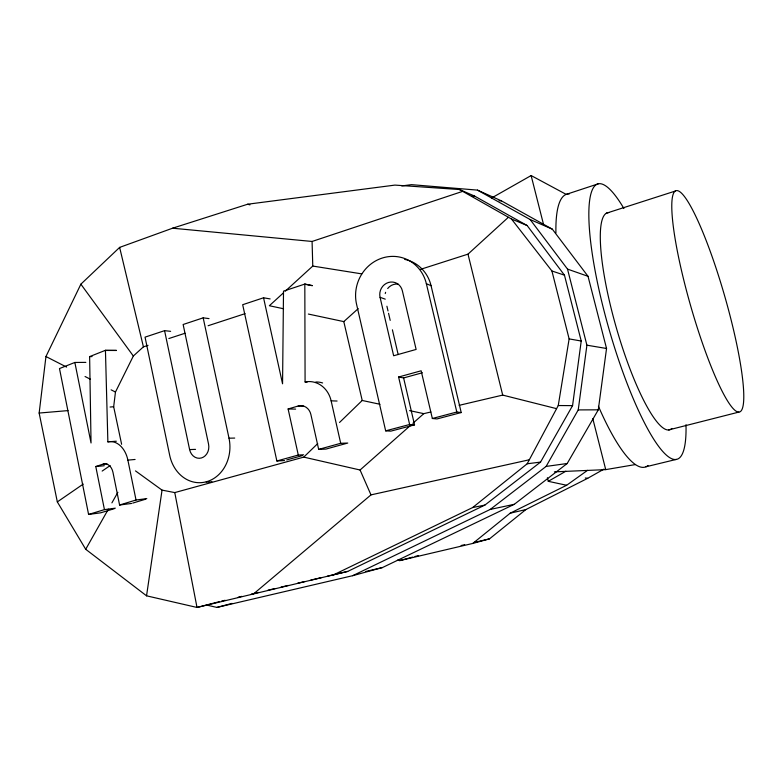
<?xml version="1.0" encoding="UTF-8"?>
<svg xmlns="http://www.w3.org/2000/svg" width="783" height="783" viewBox="0 0 783 783"><rect width="100%" height="100%" fill="white"/><g stroke="black" fill="none" stroke-linecap="round" stroke-linejoin="round"><path stroke-width="1.17" d="M39.15 413.052L45.952 356.529L80.874 284.18L119.633 247.399L172.573 228.205L247.682 204.216L394.916 185.101L459.464 189.525L474.557 196.063L527.155 225.543L564.455 275.156L581.221 341.026L572.569 405.633L540.554 462.087L484.883 505.084L347.711 571.424L197.013 607.451L146.548 595.824L85.709 549.284L57.325 501.903L39.15 413.052L67.994 410.605M121.61 444.274L113.672 406.729L115.463 392.048L133.335 356.02L143.416 346.849L148.046 345.342M206.369 605.005L216.92 607.422L352.644 575.701L490.256 509.42L546.113 466.423L578.236 409.91L586.907 345.195L567.518 269.107L530.14 219.524L477.454 190.112L411.457 184.661L401.777 185.933M352.644 575.701L382.476 567.538L514.304 504.301L567.195 463.497L598.29 409.832L606.541 348.484L588.023 276.301L552.338 229.174L501.423 200.859L477.454 190.112M146.548 595.824L162.042 490.119L135.488 470.896M332.109 575.544L472.668 507.541L527.174 463.781L558.259 405.535L569.133 338.902L551.917 270.987L511.446 218.976L459.464 189.525M85.709 549.284L108.338 509.195M111.91 502.862L117.861 492.321M162.042 490.119L174.775 492.585L303.765 457.115L317.722 443.589M339.538 422.458L362.216 400.475L379.98 404.273M283.534 292.773L269.362 305.732L283.544 308.756M285.306 291.159L312.769 266.063L312.084 241.458L462.645 191.365M420.51 269.362L467.989 254.142L508.373 217.282M308.355 314.052L343.796 321.607L358.213 308.639M303.765 457.115L360.072 470.006L411.055 424.924M412.876 423.309L423.799 413.649L430.865 411.985M253.134 594.258L370.985 494.885L528.985 459.846M397.412 560.139L399.741 560.608L472.785 543.441L510.213 513.178L566.628 485.264L587.544 470.348M472.785 543.441L489.532 538.841L525.853 509.576L587.7 478.305L603.987 469.105M57.325 501.903L83.233 484.09M102.162 471.072L110.139 465.591M547.395 477.767L548.276 481.32L565.845 471.229M491.616 197.982L531.128 175.549L566.207 194.39L598.31 183.809M85.846 362.382L74.855 362.46L59.488 368.558L88.587 514.451L100.723 512.806L114.269 508.696M74.855 362.46L91.043 442.982L89.624 356.598L105.441 350.314L116.354 350.353M164.577 330.661L145.051 337.15L169.696 455.344A35.822 30.557 89.7 0 0 206.732 481.672A35.822 30.557 89.7 0 0 229.008 438.196L203.179 317.839L183.134 324.505L208.552 444.108A11.432 9.758 89.7 0 1 201.437 457.957A11.432 9.758 89.7 0 1 189.613 449.579L164.577 330.661L170.625 331.336M270.135 298.92L263.548 297.785L242.681 304.714L276.869 460.981L284.474 460.551M312.163 285.56L304.822 284.072L283.515 291.149L282.555 383.797L263.548 297.785M88.587 514.451L104.442 509.625L95.78 466.541L103.248 464.065L106.88 463.722M168.844 338.55L185.013 333.264M208.121 325.728L245.099 313.65M606.345 213.221L675.289 191.062M103.248 464.065A11.011 7.801 85.4 0 1 112.967 472.325L119.584 505.015L136.027 500.004L146.803 498.624M132.787 503.077L145.658 499.182M303.608 454.786L298.294 455.04L288.115 408.971L298.186 406.015L303.491 406.132M276.869 460.981L298.294 455.04M318.671 449.393L340.693 443.295L347.76 443.051L325.934 449.09L318.671 449.393L310.89 414.52A11.823 10.443 -89 0 0 298.186 406.015M286.715 459.934L302.375 455.608M398.596 377.014L403.607 377.935L414.54 424.875L409.636 424.503L398.596 377.014L421.146 370.79L432.343 418.494L437.012 418.934L461.216 412.543L431.061 285.687A37.506 35.304 -71 0 0 404.664 259.379M403.607 377.935L422.399 372.757M399.741 560.608L412.68 557.114M415.029 556.488L418.562 555.529M216.92 607.422L232.071 603.38M431.061 285.687L426.353 283.681A37.946 35.666 -71.1 0 0 383.004 257.813A37.946 35.666 -71.1 0 0 356.559 304.254L385.667 430.846L409.636 424.503M432.343 418.494L456.812 412.015L461.216 412.543M414.54 424.875L390.825 431.139L385.667 430.846M219.191 601.706L197.013 607.451L174.775 492.585M668.702 429.926L738.858 412.093A115.111 17.706 74 0 0 708.155 245.725A115.111 17.706 74 0 0 676.424 246.244A115.111 17.706 74 0 0 738.858 412.093M645.955 466.776L676.365 459.396M221.55 601.119L225.122 600.277M238.208 597.204L241.781 596.362M251.304 594.121L258.449 592.437M267.962 590.196L275.107 588.513M281.058 587.113L288.203 585.43M297.726 583.188L304.861 581.505M310.812 580.105L321.529 577.59M327.48 576.18L347.711 571.424M459.132 405.34L502.696 395.092L556.331 408.599M461.148 545.516L464.691 544.684M474.155 542.462L489.532 538.841M365.847 571.433L382.476 567.538M510.213 513.178L525.853 509.576M490.256 509.42L514.304 504.301M472.668 507.541L484.883 505.084M554.384 471.865L605.729 469.624L635.483 464.544M546.113 466.423L567.195 463.497M104.442 509.625L115.326 508.167M119.584 505.015L131.622 503.44M527.174 463.781L540.554 462.087M95.78 466.541L104.266 465.728M105.441 350.314L107.868 441.847A24.077 17.118 85.6 0 1 127.883 460.13L135.087 459.464M110.06 407.033L113.672 406.729M107.868 441.847L116.334 441.211M189.613 449.579L195.544 449.373M229.008 438.196L234.714 438.069M578.236 409.91L598.29 409.832M89.624 356.598L92.051 356.588M105.578 350.451L116.481 350.49M558.259 405.535L572.569 405.633M288.115 408.971L295.622 409.108M304.822 284.072L305.086 381.967A25.81 22.864 -88.3 0 1 331.131 400.837L337.082 401.033M305.086 381.967L307.181 382.094M472.159 195.858L474.557 196.063M499.065 200.654L501.423 200.859M172.573 228.205L312.084 241.458M203.179 317.839L209.022 318.612M585.293 477.982L587.7 478.305M312.769 266.063L361.717 273.874M586.907 345.195L606.541 348.484M569.133 338.902L581.221 341.026M304.988 284.209L312.339 285.697M409.587 410.615L423.799 413.649M548.276 481.32L566.628 485.264M247.682 204.216L249.973 204.862M551.917 270.987L564.455 275.156M567.518 269.107L588.023 276.301M380.068 297.325L393.653 355.756L416.125 349.433L402.354 290.757A12.117 11.383 -71.1 0 0 388.505 282.467A12.117 11.383 -71.1 0 0 380.068 297.325L385.256 299.155M511.446 218.976L527.155 225.543M530.14 219.524L552.338 229.174M45.952 356.529L66.584 367.07M85.053 376.506L90.485 379.285M111.117 389.836L115.463 392.048M80.874 284.18L133.335 356.02M360.072 470.006L370.985 494.885M531.128 175.549L543.49 224.3M592.809 418.68L605.729 469.624M467.989 254.142L502.696 395.092M119.633 247.399L143.416 346.849M426.353 283.681L456.812 412.015M386.91 306.231L388.006 310.939M388.554 313.298L390.198 320.374M392.4 329.809L398.165 354.562M343.796 321.607L362.216 400.475M331.131 400.837L340.693 443.295M127.883 460.13L136.027 500.004M315.794 382.006A25.536 22.678 -88.3 0 1 322.616 382.956M211.929 481.711A35.45 30.322 89.7 0 1 206.213 482.025M685.996 424.709A143.24 29.402 74 0 1 643.509 420.951A143.24 29.402 74 0 1 589.834 234.048A143.24 29.402 74 0 1 623.894 208.474M648.04 465.503A141.948 32.426 74 0 1 598.437 406.299M555.92 232.952A141.948 32.426 74 0 1 569.329 193.92M671.873 428.458A112.86 23.118 74 0 1 617.033 330.191A112.86 23.118 74 0 1 608.753 212.614M385.265 293.547A11.97 11.265 -71 0 1 385.608 292.313M387.683 288.516A11.97 11.265 -71 0 1 398.097 284.112"/></g></svg>
